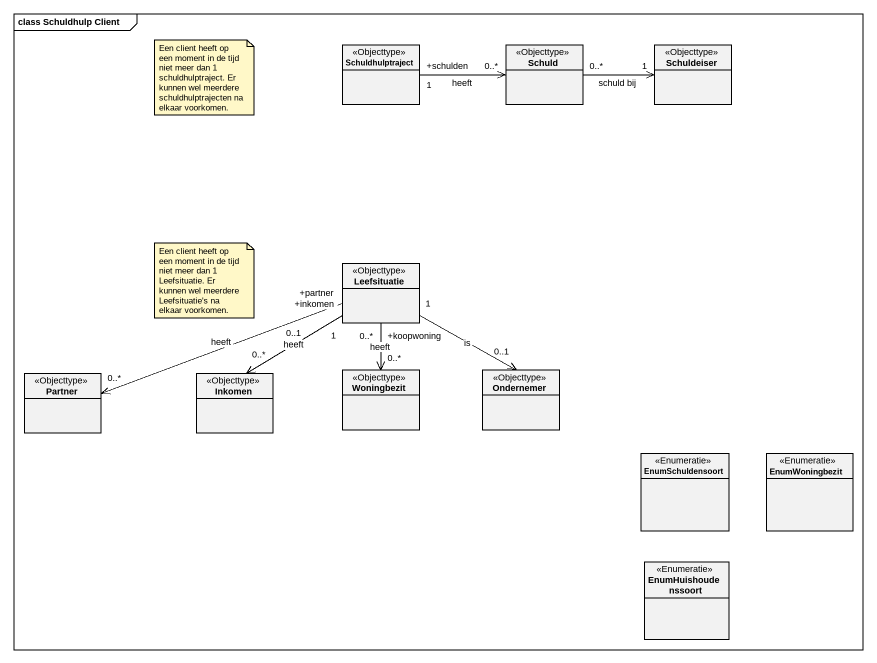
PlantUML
@startuml
mainframe class Schuldhulp Client
hide circle
hide empty members
class Schuldhulptraject <<Objecttype>>
class Schuld <<Objecttype>>
class Schuldeiser <<Objecttype>>
class Leefsituatie <<Objecttype>>
class Partner <<Objecttype>>
class Inkomen <<Objecttype>>
class Woningbezit <<Objecttype>>
class Ondernemer <<Objecttype>>
enum EnumSchuldensoort <<Enumeratie>>
enum EnumWoningbezit <<Enumeratie>>
enum EnumHuishoudenssoort <<Enumeratie>>
Schuldhulptraject "+schulden\n1" -right-> "0..*" Schuld : heeft
Schuld "0..*" -right-> "1" Schuldeiser : schuld bij
Leefsituatie "+partner\n0..1" -left-> "0..*" Partner : heeft
Leefsituatie "+inkomen\n1" --> "0..*" Inkomen : heeft
Leefsituatie "+koopwoning\n0..*" --> "0..*" Woningbezit : heeft
Leefsituatie "1" --> "0..1" Ondernemer : is
note as N1
  Een client heeft op een moment in de tijd niet meer dan 1 schuldhulptraject. Er kunnen wel meerdere schuldhulptrajecten na elkaar voorkomen.
end note
note as N2
  Een client heeft op een moment in de tijd niet meer dan 1 Leefsituatie. Er kunnen wel meerdere Leefsituatie's na elkaar voorkomen.
end note
@enduml
